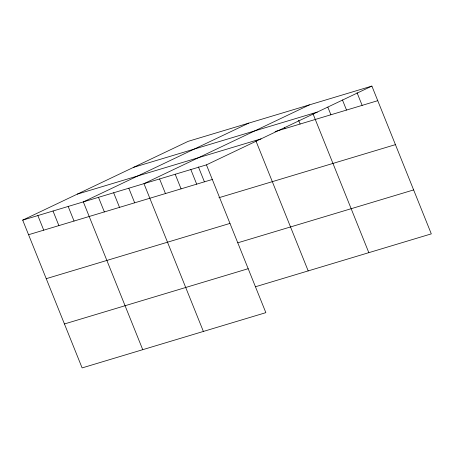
<?xml version="1.0" encoding="UTF-8"?>
<svg xmlns="http://www.w3.org/2000/svg" width="454" height="454" viewBox="0 0 454 454"><rect width="100%" height="100%" fill="white"/><g stroke="black" fill="none" stroke-linecap="round" stroke-linejoin="round"><path stroke-width="0.68" d="M22.7 220.128L206.439 164.864L265.851 312.653L82.112 367.916L22.7 220.128L188.149 141.347L371.888 86.084L431.3 233.872L255.471 286.758M248.781 123.108L83.332 201.888L142.743 349.682M309.418 104.874L143.969 183.654L203.381 331.443M206.439 164.864L371.888 86.084M133.55 167.344L317.289 112.081M275.084 131.558L377.756 100.68M77.299 194.13L261.039 138.867M28.568 234.724L212.307 179.461M218.936 197.717L395.428 144.633M46.24 278.677L229.979 223.413M237.8 242.805L413.628 189.92M64.44 323.963L248.185 268.7M357.037 92.684L362.139 105.379M342.441 99.92L346.521 110.072M327.839 107.155L330.904 114.771M312.988 113.755L368.83 252.662M298.596 120.219L300.128 124.027M284.459 127.319L284.97 128.59M255.948 140.939L308.192 270.902M198.432 166.93L204.408 181.799M190.822 169.558L196.69 184.159M175.204 174.257L181.072 188.853M159.587 178.955L165.455 193.552M128.811 188.211L134.679 202.807M113.653 192.768L119.521 207.37M98.495 197.331L104.363 211.927M68.174 206.451L74.042 221.047M53.016 211.008L58.884 225.604M37.858 215.565L43.726 230.161"/></g></svg>
